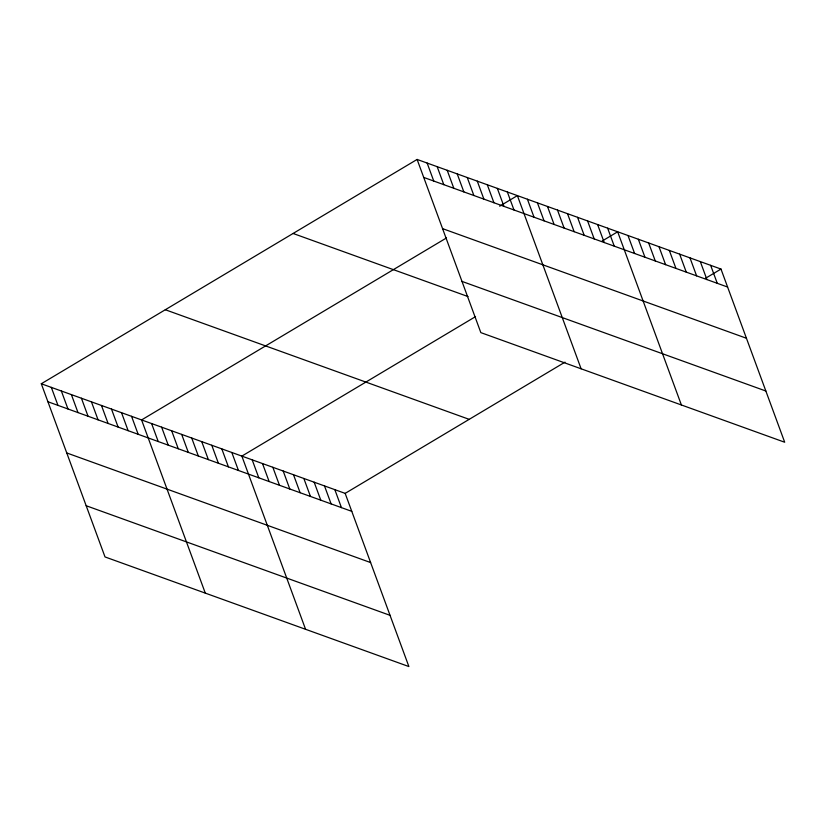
<?xml version="1.0" encoding="UTF-8"?>
<svg xmlns="http://www.w3.org/2000/svg" width="826" height="826" viewBox="0 0 826 826"><rect width="100%" height="100%" fill="white"/><g stroke="black" fill="none" stroke-linecap="round" stroke-linejoin="round"><path stroke-width="1.24" d="M41.3 383.76L345.165 493.38L408.891 666.561L105.016 556.941L41.3 383.76L417.109 159.439L720.984 269.059L784.7 442.24L480.835 332.62L417.109 159.439M446.525 237.919L141.576 419.938L205.292 593.12M499.668 206.19L517.386 195.617L581.112 368.799M475.549 316.616L241.853 456.107L305.568 629.288M602.164 241.037L617.662 231.786L681.388 404.967M345.165 493.38L565.015 362.149M705.476 278.31L720.984 269.059M423.728 177.425L727.592 287.035M442.571 228.637L746.446 338.257M461.992 281.408L765.857 391.018M293.096 233.469L468.022 296.565M165.314 309.74L469.189 419.35M47.918 401.746L351.783 511.356M66.761 452.958L370.626 562.568M86.172 505.729L390.048 615.339M710.649 265.332L717.267 283.308M700.314 261.605L706.932 279.58M689.989 257.877L696.607 275.853M679.653 254.15L686.272 272.136M669.328 250.423L675.936 268.409M658.993 246.695L665.611 264.681M648.658 242.968L655.276 260.954M638.333 239.241L644.941 257.227M627.997 235.513L634.616 253.499M607.637 228.172L614.255 246.148M597.611 224.558L604.229 242.534M587.585 220.934L594.204 238.921M577.56 217.321L584.168 235.296M567.524 213.707L574.142 231.683M557.498 210.083L564.117 228.069M547.473 206.469L554.091 224.445M537.447 202.855L544.066 220.831M527.422 199.231L534.03 217.217M507.36 191.993L513.979 209.98M497.335 188.38L503.953 206.366M487.309 184.766L493.927 202.742M477.283 181.142L483.891 199.128M467.248 177.528L473.866 195.514M457.222 173.914L463.84 191.89M447.196 170.29L453.815 188.276M437.171 166.676L443.789 184.663M427.145 163.063L433.753 181.039M334.84 489.653L341.448 507.629M324.504 485.925L331.123 503.901M314.169 482.198L320.787 500.174M303.844 478.471L310.462 496.447M293.509 474.743L300.127 492.719M283.184 471.016L289.792 488.992M272.848 467.289L279.467 485.265M262.513 463.562L269.131 481.537M252.188 459.834L258.796 477.81M231.827 452.493L238.446 470.469M221.802 448.869L228.41 466.855M211.766 445.255L218.384 463.231M201.74 441.642L208.358 459.617M191.715 438.017L198.333 456.004M181.689 434.404L188.307 452.38M171.663 430.79L178.271 448.766M161.628 427.166L168.246 445.152M151.602 423.552L158.22 441.528M131.551 416.314L138.169 434.3M121.525 412.701L128.133 430.676M111.489 409.087L118.108 427.063M101.464 405.463L108.082 423.449M91.438 401.849L98.057 419.825M81.413 398.225L88.031 416.211M71.387 394.611L77.995 412.597M61.351 390.997L67.969 408.973M51.326 387.373L57.944 405.36"/></g></svg>
